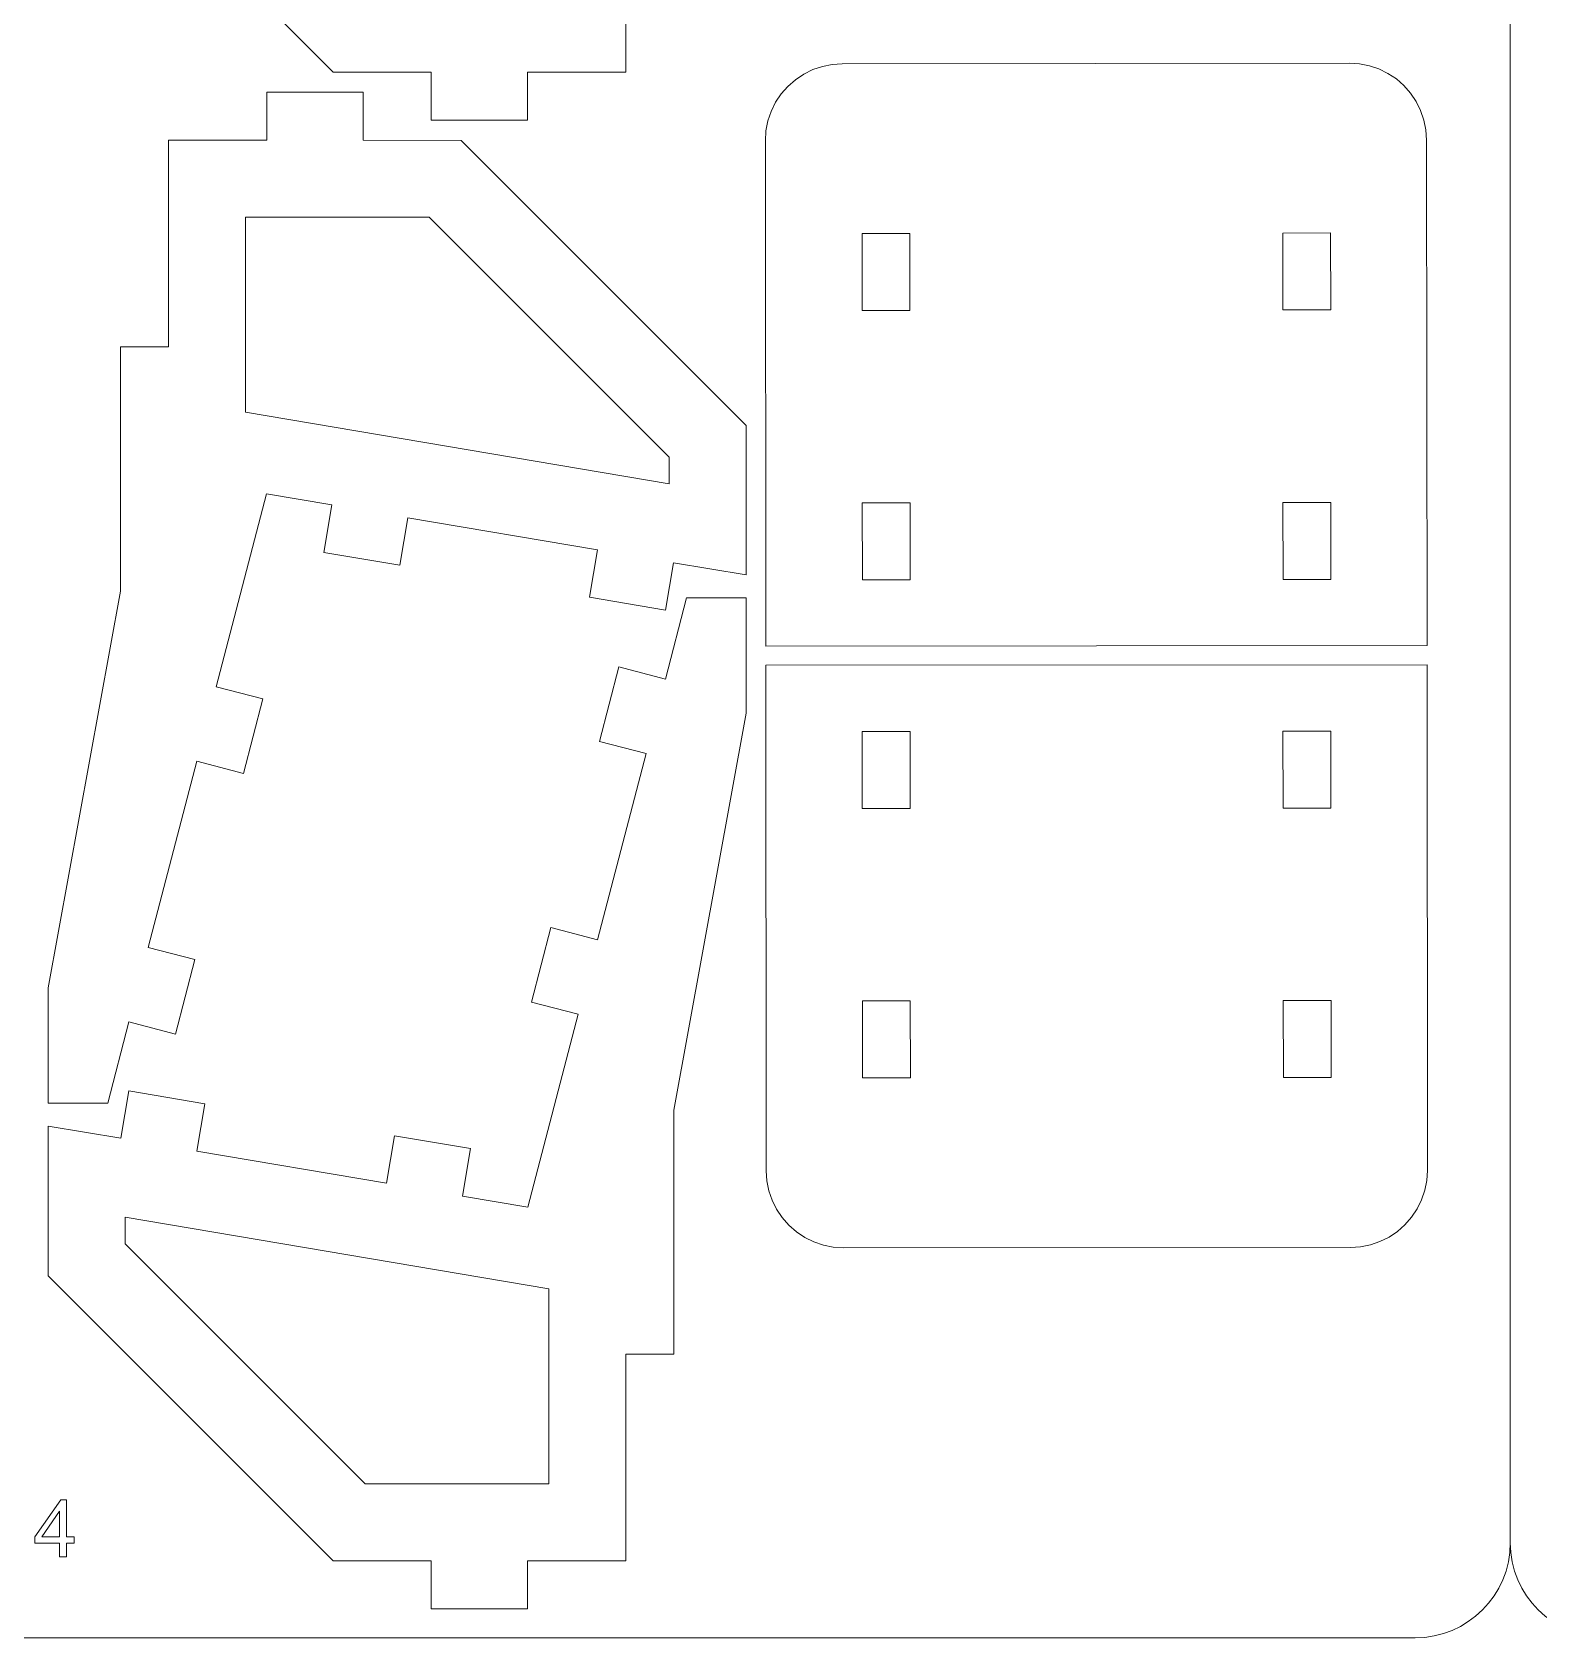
# Model space of a CAD drawing. Header units: centimetres. Extents: x -129.3 to -71.3, y -1.4 to 86.6.
# Drawn here: x -108.03 to -100.11, y -1.37 to 7.07 of the extents above; entities that cross this region are included whole.
import ezdxf

# ---------------------------------------------------------------- set-up
doc = ezdxf.new("R2010")
doc.units = ezdxf.units.CM
doc.header["$MEASUREMENT"] = 0
doc.layers.add('Camada 1', color=7, linetype='Continuous')

msp = doc.modelspace()

# ---------------------------------------------------------------- linework, layer by layer
at = {"layer": 'Camada 1', "color": 250, "lineweight": 20}
for points, knots in [([(-100.25825, -0.87178), (-100.25825, -1.14679), (-100.48325, -1.37179), (-100.75824, -1.37179), (-100.75824, -1.37179), (-100.75824, -1.37179), (-128.75825, -1.37179), (-128.75825, -1.37179), (-128.75825, -1.37179), (-129.03324, -1.37179), (-129.25825, -1.14679), (-129.25825, -0.87178), (-129.25825, -0.87178), (-129.25825, -0.87178), (-129.25825, 42.12823), (-129.25825, 42.12823), (-129.25825, 42.12823), (-129.25825, 42.40323), (-129.03324, 42.62823), (-128.75825, 42.62823)], [0, 0, 0, 0, 0.1666667, 0.1666667, 0.1666667, 0.1666667, 0.3333333, 0.3333333, 0.3333333, 0.3333333, 0.5, 0.5, 0.5, 0.5, 0.6666667, 0.6666667, 0.6666667, 0.6666667, 1, 1, 1, 1]), ([(-99.75825, -1.37179), (-99.75825, -1.37179), (-71.75824, -1.37179), (-71.75824, -1.37179), (-71.75824, -1.37179), (-71.48325, -1.37179), (-71.25825, -1.14679), (-71.25825, -0.87179), (-71.25825, -0.87179), (-71.25825, -0.87179), (-71.25825, 42.12822), (-71.25825, 42.12822), (-71.25825, 42.12822), (-71.25825, 42.40323), (-71.48325, 42.62823), (-71.75824, 42.62823), (-71.75824, 42.62823), (-71.75824, 42.62823), (-99.75825, 42.62823), (-99.75825, 42.62823), (-99.75825, 42.62823), (-100.03324, 42.62823), (-100.25825, 42.40323), (-100.25825, 42.12822), (-100.25825, 42.12822), (-100.25825, 42.12822), (-100.25825, -0.87179), (-100.25825, -0.87179), (-100.25825, -0.87179), (-100.25825, -1.14679), (-100.03324, -1.37179), (-99.75825, -1.37179)], [0, 0, 0, 0, 0.1111111, 0.1111111, 0.1111111, 0.1111111, 0.2222222, 0.2222222, 0.2222222, 0.2222222, 0.3333333, 0.3333333, 0.3333333, 0.3333333, 0.4444444, 0.4444444, 0.4444444, 0.4444444, 0.5555556, 0.5555556, 0.5555556, 0.5555556, 0.6666667, 0.6666667, 0.6666667, 0.6666667, 0.7777778, 0.7777778, 0.7777778, 0.7777778, 1, 1, 1, 1])]:
    msp.add_open_spline(points, degree=3, knots=knots, dxfattribs=at)
at = {"layer": 'Camada 1', "lineweight": 9}
for points, knots in [([(-104.80195, 11.10957), (-104.80195, 11.10957), (-105.04685, 11.17333), (-105.04685, 11.17333), (-105.04685, 11.17333), (-105.04685, 11.17333), (-104.94486, 11.56515), (-104.94486, 11.56515), (-104.94486, 11.56515), (-104.94486, 11.56515), (-104.69997, 11.5014), (-104.69997, 11.5014), (-104.69997, 11.5014), (-104.69997, 11.5014), (-104.58866, 11.92903), (-104.58866, 11.92903), (-104.58866, 11.92903), (-104.58866, 11.92903), (-104.27566, 11.92901), (-104.27566, 11.92901), (-104.27566, 11.92901), (-104.27566, 11.92901), (-104.27588, 11.32168), (-104.27588, 11.32168), (-104.27588, 11.32168), (-104.27588, 11.32168), (-104.65506, 9.23454), (-104.65506, 9.23454), (-104.65506, 9.23454), (-104.65506, 9.23454), (-104.6554, 7.95085), (-104.6554, 7.95085), (-104.6554, 7.95085), (-104.6554, 7.95085), (-104.9085, 7.95095), (-104.9085, 7.95095), (-104.9085, 7.95095), (-104.9085, 7.95095), (-104.90886, 6.86405), (-104.90886, 6.86405), (-104.90886, 6.86405), (-104.90886, 6.86405), (-105.42488, 6.86408), (-105.42488, 6.86408), (-105.42488, 6.86408), (-105.42488, 6.86408), (-105.42491, 6.61103), (-105.42491, 6.61103), (-105.42491, 6.61103), (-105.42491, 6.61103), (-105.93118, 6.61107), (-105.93118, 6.61107), (-105.93118, 6.61107), (-105.93118, 6.61107), (-105.93114, 6.86412), (-105.93114, 6.86412), (-105.93114, 6.86412), (-105.93114, 6.86412), (-106.44698, 6.86416), (-106.44698, 6.86416), (-106.44698, 6.86416), (-106.44698, 6.86416), (-107.94493, 8.36319), (-107.94493, 8.36319), (-107.94493, 8.36319), (-107.94493, 8.36319), (-107.94469, 9.15015), (-107.94469, 9.15015), (-107.94469, 9.15015), (-107.94469, 9.15015), (-107.56286, 9.08571), (-107.56286, 9.08571), (-107.56286, 9.08571), (-107.56286, 9.08571), (-107.52076, 9.33493), (-107.52076, 9.33493), (-107.52076, 9.33493), (-107.52076, 9.33493), (-107.1216, 9.26749), (-107.1216, 9.26749), (-107.1216, 9.26749), (-107.1216, 9.26749), (-107.1637, 9.01826), (-107.1637, 9.01826), (-107.1637, 9.01826), (-107.1637, 9.01826), (-106.16561, 8.84944), (-106.16561, 8.84944), (-106.16561, 8.84944), (-106.16561, 8.84944), (-106.12355, 9.09868), (-106.12355, 9.09868), (-106.12355, 9.09868), (-106.12355, 9.09868), (-105.72438, 9.03131), (-105.72438, 9.03131), (-105.72438, 9.03131), (-105.72438, 9.03131), (-105.76644, 8.78207), (-105.76644, 8.78207), (-105.76644, 8.78207), (-105.76644, 8.78207), (-105.42319, 8.72281), (-105.42319, 8.72281), (-105.42319, 8.72281), (-105.42319, 8.72281), (-105.15891, 9.73819), (-105.15891, 9.73819), (-105.15891, 9.73819), (-105.15891, 9.73819), (-105.4038, 9.80193), (-105.4038, 9.80193), (-105.4038, 9.80193), (-105.4038, 9.80193), (-105.30181, 10.19376), (-105.30181, 10.19376), (-105.30181, 10.19376), (-105.30181, 10.19376), (-105.05692, 10.13001), (-105.05692, 10.13001), (-105.05692, 10.13001), (-105.05692, 10.13001), (-104.80195, 11.10957), (-104.80195, 11.10957)], [0, 0, 0, 0, 0.03125, 0.03125, 0.03125, 0.03125, 0.0625, 0.0625, 0.0625, 0.0625, 0.09375, 0.09375, 0.09375, 0.09375, 0.125, 0.125, 0.125, 0.125, 0.15625, 0.15625, 0.15625, 0.15625, 0.1875, 0.1875, 0.1875, 0.1875, 0.21875, 0.21875, 0.21875, 0.21875, 0.25, 0.25, 0.25, 0.25, 0.28125, 0.28125, 0.28125, 0.28125, 0.3125, 0.3125, 0.3125, 0.3125, 0.34375, 0.34375, 0.34375, 0.34375, 0.375, 0.375, 0.375, 0.375, 0.40625, 0.40625, 0.40625, 0.40625, 0.4375, 0.4375, 0.4375, 0.4375, 0.46875, 0.46875, 0.46875, 0.46875, 0.5, 0.5, 0.5, 0.5, 0.53125, 0.53125, 0.53125, 0.53125, 0.5625, 0.5625, 0.5625, 0.5625, 0.59375, 0.59375, 0.59375, 0.59375, 0.625, 0.625, 0.625, 0.625, 0.65625, 0.65625, 0.65625, 0.65625, 0.6875, 0.6875, 0.6875, 0.6875, 0.71875, 0.71875, 0.71875, 0.71875, 0.75, 0.75, 0.75, 0.75, 0.78125, 0.78125, 0.78125, 0.78125, 0.8125, 0.8125, 0.8125, 0.8125, 0.84375, 0.84375, 0.84375, 0.84375, 0.875, 0.875, 0.875, 0.875, 0.90625, 0.90625, 0.90625, 0.90625, 0.9375, 0.9375, 0.9375, 0.9375, 1, 1, 1, 1]), ([(-100.69555, 3.84787), (-100.69555, 3.84787), (-100.6986, 6.5066), (-100.6986, 6.5066), (-100.6986, 6.5066), (-100.6986, 6.5066), (-100.70213, 6.55945), (-100.70213, 6.55945), (-100.70213, 6.55945), (-100.70213, 6.55945), (-100.71252, 6.61139), (-100.71252, 6.61139), (-100.71252, 6.61139), (-100.71252, 6.61139), (-100.7296, 6.66151), (-100.7296, 6.66151), (-100.7296, 6.66151), (-100.7296, 6.66151), (-100.75308, 6.70899), (-100.75308, 6.70899), (-100.75308, 6.70899), (-100.75308, 6.70899), (-100.78256, 6.75299), (-100.78256, 6.75299), (-100.78256, 6.75299), (-100.78256, 6.75299), (-100.81753, 6.79277), (-100.81753, 6.79277), (-100.81753, 6.79277), (-100.81753, 6.79277), (-100.8574, 6.82765), (-100.8574, 6.82765), (-100.8574, 6.82765), (-100.8574, 6.82765), (-100.90147, 6.85702), (-100.90147, 6.85702), (-100.90147, 6.85702), (-100.90147, 6.85702), (-100.949, 6.88039), (-100.949, 6.88039), (-100.949, 6.88039), (-100.949, 6.88039), (-100.99917, 6.89736), (-100.99917, 6.89736), (-100.99917, 6.89736), (-100.99917, 6.89736), (-101.05113, 6.90763), (-101.05113, 6.90763), (-101.05113, 6.90763), (-101.05113, 6.90763), (-101.10398, 6.91103), (-101.10398, 6.91103), (-101.10398, 6.91103), (-101.10398, 6.91103), (-103.77025, 6.90783), (-103.77025, 6.90783), (-103.77025, 6.90783), (-103.77025, 6.90783), (-103.82309, 6.9043), (-103.82309, 6.9043), (-103.82309, 6.9043), (-103.82309, 6.9043), (-103.87503, 6.89391), (-103.87503, 6.89391), (-103.87503, 6.89391), (-103.87503, 6.89391), (-103.92516, 6.87683), (-103.92516, 6.87683), (-103.92516, 6.87683), (-103.92516, 6.87683), (-103.97263, 6.85334), (-103.97263, 6.85334), (-103.97263, 6.85334), (-103.97263, 6.85334), (-104.01664, 6.82387), (-104.01664, 6.82387), (-104.01664, 6.82387), (-104.01664, 6.82387), (-104.05641, 6.7889), (-104.05641, 6.7889), (-104.05641, 6.7889), (-104.05641, 6.7889), (-104.09128, 6.74903), (-104.09128, 6.74903), (-104.09128, 6.74903), (-104.09128, 6.74903), (-104.12066, 6.70497), (-104.12066, 6.70497), (-104.12066, 6.70497), (-104.12066, 6.70497), (-104.14403, 6.65744), (-104.14403, 6.65744), (-104.14403, 6.65744), (-104.14403, 6.65744), (-104.16098, 6.60726), (-104.16098, 6.60726), (-104.16098, 6.60726), (-104.16098, 6.60726), (-104.17126, 6.5553), (-104.17126, 6.5553), (-104.17126, 6.5553), (-104.17126, 6.5553), (-104.17466, 6.50245), (-104.17466, 6.50245), (-104.17466, 6.50245), (-104.17466, 6.50245), (-104.17162, 3.8437), (-104.17162, 3.8437), (-104.17162, 3.8437), (-104.17162, 3.8437), (-100.69555, 3.84787), (-100.69555, 3.84787)], [0, 0, 0, 0, 0.0344828, 0.0344828, 0.0344828, 0.0344828, 0.0689655, 0.0689655, 0.0689655, 0.0689655, 0.1034483, 0.1034483, 0.1034483, 0.1034483, 0.137931, 0.137931, 0.137931, 0.137931, 0.1724138, 0.1724138, 0.1724138, 0.1724138, 0.2068966, 0.2068966, 0.2068966, 0.2068966, 0.2413793, 0.2413793, 0.2413793, 0.2413793, 0.2758621, 0.2758621, 0.2758621, 0.2758621, 0.3103448, 0.3103448, 0.3103448, 0.3103448, 0.3448276, 0.3448276, 0.3448276, 0.3448276, 0.3793103, 0.3793103, 0.3793103, 0.3793103, 0.4137931, 0.4137931, 0.4137931, 0.4137931, 0.4482759, 0.4482759, 0.4482759, 0.4482759, 0.4827586, 0.4827586, 0.4827586, 0.4827586, 0.5172414, 0.5172414, 0.5172414, 0.5172414, 0.5517241, 0.5517241, 0.5517241, 0.5517241, 0.5862069, 0.5862069, 0.5862069, 0.5862069, 0.6206897, 0.6206897, 0.6206897, 0.6206897, 0.6551724, 0.6551724, 0.6551724, 0.6551724, 0.6896552, 0.6896552, 0.6896552, 0.6896552, 0.7241379, 0.7241379, 0.7241379, 0.7241379, 0.7586207, 0.7586207, 0.7586207, 0.7586207, 0.7931034, 0.7931034, 0.7931034, 0.7931034, 0.8275862, 0.8275862, 0.8275862, 0.8275862, 0.862069, 0.862069, 0.862069, 0.862069, 0.8965517, 0.8965517, 0.8965517, 0.8965517, 0.9310345, 0.9310345, 0.9310345, 0.9310345, 1, 1, 1, 1]), ([(-107.41863, 2.25954), (-107.41863, 2.25954), (-107.17373, 2.19578), (-107.17373, 2.19578), (-107.17373, 2.19578), (-107.17373, 2.19578), (-107.27572, 1.80396), (-107.27572, 1.80396), (-107.27572, 1.80396), (-107.27572, 1.80396), (-107.52061, 1.86771), (-107.52061, 1.86771), (-107.52061, 1.86771), (-107.52061, 1.86771), (-107.63192, 1.44008), (-107.63192, 1.44008), (-107.63192, 1.44008), (-107.63192, 1.44008), (-107.94492, 1.4401), (-107.94492, 1.4401), (-107.94492, 1.4401), (-107.94492, 1.4401), (-107.9447, 2.04743), (-107.9447, 2.04743), (-107.9447, 2.04743), (-107.9447, 2.04743), (-107.56552, 4.13457), (-107.56552, 4.13457), (-107.56552, 4.13457), (-107.56552, 4.13457), (-107.56518, 5.41826), (-107.56518, 5.41826), (-107.56518, 5.41826), (-107.56518, 5.41826), (-107.31208, 5.41816), (-107.31208, 5.41816), (-107.31208, 5.41816), (-107.31208, 5.41816), (-107.31172, 6.50506), (-107.31172, 6.50506), (-107.31172, 6.50506), (-107.31172, 6.50506), (-106.7957, 6.50503), (-106.7957, 6.50503), (-106.7957, 6.50503), (-106.7957, 6.50503), (-106.79567, 6.75808), (-106.79567, 6.75808), (-106.79567, 6.75808), (-106.79567, 6.75808), (-106.2894, 6.75804), (-106.2894, 6.75804), (-106.2894, 6.75804), (-106.2894, 6.75804), (-106.28944, 6.50499), (-106.28944, 6.50499), (-106.28944, 6.50499), (-106.28944, 6.50499), (-105.7736, 6.50495), (-105.7736, 6.50495), (-105.7736, 6.50495), (-105.7736, 6.50495), (-104.27565, 5.00592), (-104.27565, 5.00592), (-104.27565, 5.00592), (-104.27565, 5.00592), (-104.27589, 4.21896), (-104.27589, 4.21896), (-104.27589, 4.21896), (-104.27589, 4.21896), (-104.65772, 4.2834), (-104.65772, 4.2834), (-104.65772, 4.2834), (-104.65772, 4.2834), (-104.69982, 4.03418), (-104.69982, 4.03418), (-104.69982, 4.03418), (-104.69982, 4.03418), (-105.09898, 4.10162), (-105.09898, 4.10162), (-105.09898, 4.10162), (-105.09898, 4.10162), (-105.05688, 4.35085), (-105.05688, 4.35085), (-105.05688, 4.35085), (-105.05688, 4.35085), (-106.05497, 4.51967), (-106.05497, 4.51967), (-106.05497, 4.51967), (-106.05497, 4.51967), (-106.09703, 4.27043), (-106.09703, 4.27043), (-106.09703, 4.27043), (-106.09703, 4.27043), (-106.4962, 4.3378), (-106.4962, 4.3378), (-106.4962, 4.3378), (-106.4962, 4.3378), (-106.45414, 4.58704), (-106.45414, 4.58704), (-106.45414, 4.58704), (-106.45414, 4.58704), (-106.79739, 4.6463), (-106.79739, 4.6463), (-106.79739, 4.6463), (-106.79739, 4.6463), (-107.06167, 3.63092), (-107.06167, 3.63092), (-107.06167, 3.63092), (-107.06167, 3.63092), (-106.81678, 3.56718), (-106.81678, 3.56718), (-106.81678, 3.56718), (-106.81678, 3.56718), (-106.91877, 3.17535), (-106.91877, 3.17535), (-106.91877, 3.17535), (-106.91877, 3.17535), (-107.16366, 3.2391), (-107.16366, 3.2391), (-107.16366, 3.2391), (-107.16366, 3.2391), (-107.41863, 2.25954), (-107.41863, 2.25954)], [0, 0, 0, 0, 0.03125, 0.03125, 0.03125, 0.03125, 0.0625, 0.0625, 0.0625, 0.0625, 0.09375, 0.09375, 0.09375, 0.09375, 0.125, 0.125, 0.125, 0.125, 0.15625, 0.15625, 0.15625, 0.15625, 0.1875, 0.1875, 0.1875, 0.1875, 0.21875, 0.21875, 0.21875, 0.21875, 0.25, 0.25, 0.25, 0.25, 0.28125, 0.28125, 0.28125, 0.28125, 0.3125, 0.3125, 0.3125, 0.3125, 0.34375, 0.34375, 0.34375, 0.34375, 0.375, 0.375, 0.375, 0.375, 0.40625, 0.40625, 0.40625, 0.40625, 0.4375, 0.4375, 0.4375, 0.4375, 0.46875, 0.46875, 0.46875, 0.46875, 0.5, 0.5, 0.5, 0.5, 0.53125, 0.53125, 0.53125, 0.53125, 0.5625, 0.5625, 0.5625, 0.5625, 0.59375, 0.59375, 0.59375, 0.59375, 0.625, 0.625, 0.625, 0.625, 0.65625, 0.65625, 0.65625, 0.65625, 0.6875, 0.6875, 0.6875, 0.6875, 0.71875, 0.71875, 0.71875, 0.71875, 0.75, 0.75, 0.75, 0.75, 0.78125, 0.78125, 0.78125, 0.78125, 0.8125, 0.8125, 0.8125, 0.8125, 0.84375, 0.84375, 0.84375, 0.84375, 0.875, 0.875, 0.875, 0.875, 0.90625, 0.90625, 0.90625, 0.90625, 0.9375, 0.9375, 0.9375, 0.9375, 1, 1, 1, 1]), ([(-106.90732, 5.07556), (-106.90732, 5.07556), (-104.68061, 4.69817), (-104.68061, 4.69817), (-104.68061, 4.69817), (-104.68061, 4.69817), (-104.68055, 4.83828), (-104.68055, 4.83828), (-104.68055, 4.83828), (-104.68055, 4.83828), (-105.94137, 6.10002), (-105.94137, 6.10002), (-105.94137, 6.10002), (-105.94137, 6.10002), (-106.90698, 6.10017), (-106.90698, 6.10017), (-106.90698, 6.10017), (-106.90698, 6.10017), (-106.90732, 5.07556), (-106.90732, 5.07556)], [0, 0, 0, 0, 0.1666667, 0.1666667, 0.1666667, 0.1666667, 0.3333333, 0.3333333, 0.3333333, 0.3333333, 0.5, 0.5, 0.5, 0.5, 0.6666667, 0.6666667, 0.6666667, 0.6666667, 1, 1, 1, 1]), ([(-103.6661, 5.6101), (-103.6661, 5.6101), (-103.66657, 6.01494), (-103.66657, 6.01494), (-103.66657, 6.01494), (-103.66657, 6.01494), (-103.41486, 6.01522), (-103.41486, 6.01522), (-103.41486, 6.01522), (-103.41486, 6.01522), (-103.41428, 5.6104), (-103.41428, 5.6104), (-103.41428, 5.6104), (-103.41428, 5.6104), (-103.6661, 5.6101), (-103.6661, 5.6101)], [0, 0, 0, 0, 0.2, 0.2, 0.2, 0.2, 0.4, 0.4, 0.4, 0.4, 0.6, 0.6, 0.6, 0.6, 1, 1, 1, 1]), ([(-101.20272, 5.61299), (-101.20272, 5.61299), (-101.45453, 5.61268), (-101.45453, 5.61268), (-101.45453, 5.61268), (-101.45453, 5.61268), (-101.455, 6.01752), (-101.455, 6.01752), (-101.455, 6.01752), (-101.455, 6.01752), (-101.2033, 6.0178), (-101.2033, 6.0178), (-101.2033, 6.0178), (-101.2033, 6.0178), (-101.20272, 5.61299), (-101.20272, 5.61299)], [0, 0, 0, 0, 0.2, 0.2, 0.2, 0.2, 0.4, 0.4, 0.4, 0.4, 0.6, 0.6, 0.6, 0.6, 1, 1, 1, 1]), ([(-103.66509, 4.59777), (-103.66509, 4.59777), (-103.41339, 4.59805), (-103.41339, 4.59805), (-103.41339, 4.59805), (-103.41339, 4.59805), (-103.4128, 4.19321), (-103.4128, 4.19321), (-103.4128, 4.19321), (-103.4128, 4.19321), (-103.66462, 4.19292), (-103.66462, 4.19292), (-103.66462, 4.19292), (-103.66462, 4.19292), (-103.66509, 4.59777), (-103.66509, 4.59777)], [0, 0, 0, 0, 0.2, 0.2, 0.2, 0.2, 0.4, 0.4, 0.4, 0.4, 0.6, 0.6, 0.6, 0.6, 1, 1, 1, 1]), ([(-101.20148, 4.19582), (-101.20148, 4.19582), (-101.45329, 4.19552), (-101.45329, 4.19552), (-101.45329, 4.19552), (-101.45329, 4.19552), (-101.45377, 4.60036), (-101.45377, 4.60036), (-101.45377, 4.60036), (-101.45377, 4.60036), (-101.20208, 4.60063), (-101.20208, 4.60063), (-101.20208, 4.60063), (-101.20208, 4.60063), (-101.20148, 4.19582), (-101.20148, 4.19582)], [0, 0, 0, 0, 0.2, 0.2, 0.2, 0.2, 0.4, 0.4, 0.4, 0.4, 0.6, 0.6, 0.6, 0.6, 1, 1, 1, 1]), ([(-104.80195, 3.27966), (-104.80195, 3.27966), (-105.04685, 3.34342), (-105.04685, 3.34342), (-105.04685, 3.34342), (-105.04685, 3.34342), (-104.94486, 3.73524), (-104.94486, 3.73524), (-104.94486, 3.73524), (-104.94486, 3.73524), (-104.69997, 3.67149), (-104.69997, 3.67149), (-104.69997, 3.67149), (-104.69997, 3.67149), (-104.58866, 4.09912), (-104.58866, 4.09912), (-104.58866, 4.09912), (-104.58866, 4.09912), (-104.27566, 4.0991), (-104.27566, 4.0991), (-104.27566, 4.0991), (-104.27566, 4.0991), (-104.27588, 3.49177), (-104.27588, 3.49177), (-104.27588, 3.49177), (-104.27588, 3.49177), (-104.65506, 1.40463), (-104.65506, 1.40463), (-104.65506, 1.40463), (-104.65506, 1.40463), (-104.6554, 0.12094), (-104.6554, 0.12094), (-104.6554, 0.12094), (-104.6554, 0.12094), (-104.9085, 0.12104), (-104.9085, 0.12104), (-104.9085, 0.12104), (-104.9085, 0.12104), (-104.90886, -0.96586), (-104.90886, -0.96586), (-104.90886, -0.96586), (-104.90886, -0.96586), (-105.42488, -0.96583), (-105.42488, -0.96583), (-105.42488, -0.96583), (-105.42488, -0.96583), (-105.42491, -1.21888), (-105.42491, -1.21888), (-105.42491, -1.21888), (-105.42491, -1.21888), (-105.93118, -1.21884), (-105.93118, -1.21884), (-105.93118, -1.21884), (-105.93118, -1.21884), (-105.93114, -0.96579), (-105.93114, -0.96579), (-105.93114, -0.96579), (-105.93114, -0.96579), (-106.44698, -0.96575), (-106.44698, -0.96575), (-106.44698, -0.96575), (-106.44698, -0.96575), (-107.94493, 0.53328), (-107.94493, 0.53328), (-107.94493, 0.53328), (-107.94493, 0.53328), (-107.94469, 1.32024), (-107.94469, 1.32024), (-107.94469, 1.32024), (-107.94469, 1.32024), (-107.56286, 1.2558), (-107.56286, 1.2558), (-107.56286, 1.2558), (-107.56286, 1.2558), (-107.52076, 1.50502), (-107.52076, 1.50502), (-107.52076, 1.50502), (-107.52076, 1.50502), (-107.1216, 1.43758), (-107.1216, 1.43758), (-107.1216, 1.43758), (-107.1216, 1.43758), (-107.1637, 1.18835), (-107.1637, 1.18835), (-107.1637, 1.18835), (-107.1637, 1.18835), (-106.16561, 1.01953), (-106.16561, 1.01953), (-106.16561, 1.01953), (-106.16561, 1.01953), (-106.12355, 1.26877), (-106.12355, 1.26877), (-106.12355, 1.26877), (-106.12355, 1.26877), (-105.72438, 1.2014), (-105.72438, 1.2014), (-105.72438, 1.2014), (-105.72438, 1.2014), (-105.76644, 0.95216), (-105.76644, 0.95216), (-105.76644, 0.95216), (-105.76644, 0.95216), (-105.42319, 0.8929), (-105.42319, 0.8929), (-105.42319, 0.8929), (-105.42319, 0.8929), (-105.15891, 1.90828), (-105.15891, 1.90828), (-105.15891, 1.90828), (-105.15891, 1.90828), (-105.4038, 1.97202), (-105.4038, 1.97202), (-105.4038, 1.97202), (-105.4038, 1.97202), (-105.30181, 2.36385), (-105.30181, 2.36385), (-105.30181, 2.36385), (-105.30181, 2.36385), (-105.05692, 2.3001), (-105.05692, 2.3001), (-105.05692, 2.3001), (-105.05692, 2.3001), (-104.80195, 3.27966), (-104.80195, 3.27966)], [0, 0, 0, 0, 0.03125, 0.03125, 0.03125, 0.03125, 0.0625, 0.0625, 0.0625, 0.0625, 0.09375, 0.09375, 0.09375, 0.09375, 0.125, 0.125, 0.125, 0.125, 0.15625, 0.15625, 0.15625, 0.15625, 0.1875, 0.1875, 0.1875, 0.1875, 0.21875, 0.21875, 0.21875, 0.21875, 0.25, 0.25, 0.25, 0.25, 0.28125, 0.28125, 0.28125, 0.28125, 0.3125, 0.3125, 0.3125, 0.3125, 0.34375, 0.34375, 0.34375, 0.34375, 0.375, 0.375, 0.375, 0.375, 0.40625, 0.40625, 0.40625, 0.40625, 0.4375, 0.4375, 0.4375, 0.4375, 0.46875, 0.46875, 0.46875, 0.46875, 0.5, 0.5, 0.5, 0.5, 0.53125, 0.53125, 0.53125, 0.53125, 0.5625, 0.5625, 0.5625, 0.5625, 0.59375, 0.59375, 0.59375, 0.59375, 0.625, 0.625, 0.625, 0.625, 0.65625, 0.65625, 0.65625, 0.65625, 0.6875, 0.6875, 0.6875, 0.6875, 0.71875, 0.71875, 0.71875, 0.71875, 0.75, 0.75, 0.75, 0.75, 0.78125, 0.78125, 0.78125, 0.78125, 0.8125, 0.8125, 0.8125, 0.8125, 0.84375, 0.84375, 0.84375, 0.84375, 0.875, 0.875, 0.875, 0.875, 0.90625, 0.90625, 0.90625, 0.90625, 0.9375, 0.9375, 0.9375, 0.9375, 1, 1, 1, 1]), ([(-100.74784, 0.88491), (-100.74784, 0.88491), (-100.77724, 0.84086), (-100.77724, 0.84086), (-100.77724, 0.84086), (-100.77724, 0.84086), (-100.81214, 0.80101), (-100.81214, 0.80101), (-100.81214, 0.80101), (-100.81214, 0.80101), (-100.85193, 0.76607), (-100.85193, 0.76607), (-100.85193, 0.76607), (-100.85193, 0.76607), (-100.89594, 0.73661), (-100.89594, 0.73661), (-100.89594, 0.73661), (-100.89594, 0.73661), (-100.94343, 0.71315), (-100.94343, 0.71315), (-100.94343, 0.71315), (-100.94343, 0.71315), (-100.99357, 0.69609), (-100.99357, 0.69609), (-100.99357, 0.69609), (-100.99357, 0.69609), (-101.04551, 0.68572), (-101.04551, 0.68572), (-101.04551, 0.68572), (-101.04551, 0.68572), (-101.09835, 0.68222), (-101.09835, 0.68222), (-101.09835, 0.68222), (-101.09835, 0.68222), (-103.76453, 0.68043), (-103.76453, 0.68043), (-103.76453, 0.68043), (-103.76453, 0.68043), (-103.81738, 0.68385), (-103.81738, 0.68385), (-103.81738, 0.68385), (-103.81738, 0.68385), (-103.86933, 0.69415), (-103.86933, 0.69415), (-103.86933, 0.69415), (-103.86933, 0.69415), (-103.91947, 0.71115), (-103.91947, 0.71115), (-103.91947, 0.71115), (-103.91947, 0.71115), (-103.967, 0.73454), (-103.967, 0.73454), (-103.967, 0.73454), (-103.967, 0.73454), (-104.01106, 0.76393), (-104.01106, 0.76393), (-104.01106, 0.76393), (-104.01106, 0.76393), (-104.05091, 0.79882), (-104.05091, 0.79882), (-104.05091, 0.79882), (-104.05091, 0.79882), (-104.08585, 0.83861), (-104.08585, 0.83861), (-104.08585, 0.83861), (-104.08585, 0.83861), (-104.1153, 0.88263), (-104.1153, 0.88263), (-104.1153, 0.88263), (-104.1153, 0.88263), (-104.13876, 0.93011), (-104.13876, 0.93011), (-104.13876, 0.93011), (-104.13876, 0.93011), (-104.15582, 0.98025), (-104.15582, 0.98025), (-104.15582, 0.98025), (-104.15582, 0.98025), (-104.16618, 1.03218), (-104.16618, 1.03218), (-104.16618, 1.03218), (-104.16618, 1.03218), (-104.16969, 1.08504), (-104.16969, 1.08504), (-104.16969, 1.08504), (-104.16969, 1.08504), (-104.17162, 3.7437), (-104.17162, 3.7437), (-104.17162, 3.7437), (-104.17162, 3.7437), (-100.69566, 3.74604), (-100.69566, 3.74604), (-100.69566, 3.74604), (-100.69566, 3.74604), (-100.69373, 1.0874), (-100.69373, 1.0874), (-100.69373, 1.0874), (-100.69373, 1.0874), (-100.69717, 1.03455), (-100.69717, 1.03455), (-100.69717, 1.03455), (-100.69717, 1.03455), (-100.70745, 0.98259), (-100.70745, 0.98259), (-100.70745, 0.98259), (-100.70745, 0.98259), (-100.72445, 0.93243), (-100.72445, 0.93243), (-100.72445, 0.93243), (-100.72445, 0.93243), (-100.74784, 0.88491), (-100.74784, 0.88491)], [0, 0, 0, 0, 0.0344828, 0.0344828, 0.0344828, 0.0344828, 0.0689655, 0.0689655, 0.0689655, 0.0689655, 0.1034483, 0.1034483, 0.1034483, 0.1034483, 0.137931, 0.137931, 0.137931, 0.137931, 0.1724138, 0.1724138, 0.1724138, 0.1724138, 0.2068966, 0.2068966, 0.2068966, 0.2068966, 0.2413793, 0.2413793, 0.2413793, 0.2413793, 0.2758621, 0.2758621, 0.2758621, 0.2758621, 0.3103448, 0.3103448, 0.3103448, 0.3103448, 0.3448276, 0.3448276, 0.3448276, 0.3448276, 0.3793103, 0.3793103, 0.3793103, 0.3793103, 0.4137931, 0.4137931, 0.4137931, 0.4137931, 0.4482759, 0.4482759, 0.4482759, 0.4482759, 0.4827586, 0.4827586, 0.4827586, 0.4827586, 0.5172414, 0.5172414, 0.5172414, 0.5172414, 0.5517241, 0.5517241, 0.5517241, 0.5517241, 0.5862069, 0.5862069, 0.5862069, 0.5862069, 0.6206897, 0.6206897, 0.6206897, 0.6206897, 0.6551724, 0.6551724, 0.6551724, 0.6551724, 0.6896552, 0.6896552, 0.6896552, 0.6896552, 0.7241379, 0.7241379, 0.7241379, 0.7241379, 0.7586207, 0.7586207, 0.7586207, 0.7586207, 0.7931034, 0.7931034, 0.7931034, 0.7931034, 0.8275862, 0.8275862, 0.8275862, 0.8275862, 0.862069, 0.862069, 0.862069, 0.862069, 0.8965517, 0.8965517, 0.8965517, 0.8965517, 0.9310345, 0.9310345, 0.9310345, 0.9310345, 1, 1, 1, 1]), ([(-103.6658, 3.39549), (-103.6658, 3.39549), (-103.66551, 2.99068), (-103.66551, 2.99068), (-103.66551, 2.99068), (-103.66551, 2.99068), (-103.41364, 2.99088), (-103.41364, 2.99088), (-103.41364, 2.99088), (-103.41364, 2.99088), (-103.414, 3.39566), (-103.414, 3.39566), (-103.414, 3.39566), (-103.414, 3.39566), (-103.6658, 3.39549), (-103.6658, 3.39549)], [0, 0, 0, 0, 0.2, 0.2, 0.2, 0.2, 0.4, 0.4, 0.4, 0.4, 0.6, 0.6, 0.6, 0.6, 1, 1, 1, 1]), ([(-101.20156, 3.39719), (-101.20156, 3.39719), (-101.45335, 3.39701), (-101.45335, 3.39701), (-101.45335, 3.39701), (-101.45335, 3.39701), (-101.45307, 2.9922), (-101.45307, 2.9922), (-101.45307, 2.9922), (-101.45307, 2.9922), (-101.20117, 2.9924), (-101.20117, 2.9924), (-101.20117, 2.9924), (-101.20117, 2.9924), (-101.20156, 3.39719), (-101.20156, 3.39719)], [0, 0, 0, 0, 0.2, 0.2, 0.2, 0.2, 0.4, 0.4, 0.4, 0.4, 0.6, 0.6, 0.6, 0.6, 1, 1, 1, 1]), ([(-103.66428, 1.97845), (-103.66428, 1.97845), (-103.66399, 1.57364), (-103.66399, 1.57364), (-103.66399, 1.57364), (-103.66399, 1.57364), (-103.41211, 1.57382), (-103.41211, 1.57382), (-103.41211, 1.57382), (-103.41211, 1.57382), (-103.41248, 1.97862), (-103.41248, 1.97862), (-103.41248, 1.97862), (-103.41248, 1.97862), (-103.66428, 1.97845), (-103.66428, 1.97845)], [0, 0, 0, 0, 0.2, 0.2, 0.2, 0.2, 0.4, 0.4, 0.4, 0.4, 0.6, 0.6, 0.6, 0.6, 1, 1, 1, 1]), ([(-101.45152, 1.57513), (-101.45152, 1.57513), (-101.19963, 1.57531), (-101.19963, 1.57531), (-101.19963, 1.57531), (-101.19963, 1.57531), (-101.2, 1.98012), (-101.2, 1.98012), (-101.2, 1.98012), (-101.2, 1.98012), (-101.45181, 1.97994), (-101.45181, 1.97994), (-101.45181, 1.97994), (-101.45181, 1.97994), (-101.45152, 1.57513), (-101.45152, 1.57513)], [0, 0, 0, 0, 0.2, 0.2, 0.2, 0.2, 0.4, 0.4, 0.4, 0.4, 0.6, 0.6, 0.6, 0.6, 1, 1, 1, 1]), ([(-105.31326, 0.46364), (-105.31326, 0.46364), (-107.53997, 0.84103), (-107.53997, 0.84103), (-107.53997, 0.84103), (-107.53997, 0.84103), (-107.54003, 0.70092), (-107.54003, 0.70092), (-107.54003, 0.70092), (-107.54003, 0.70092), (-106.27921, -0.56082), (-106.27921, -0.56082), (-106.27921, -0.56082), (-106.27921, -0.56082), (-105.3136, -0.56097), (-105.3136, -0.56097), (-105.3136, -0.56097), (-105.3136, -0.56097), (-105.31326, 0.46364), (-105.31326, 0.46364)], [0, 0, 0, 0, 0.1666667, 0.1666667, 0.1666667, 0.1666667, 0.3333333, 0.3333333, 0.3333333, 0.3333333, 0.5, 0.5, 0.5, 0.5, 0.6666667, 0.6666667, 0.6666667, 0.6666667, 1, 1, 1, 1])]:
    msp.add_open_spline(points, degree=3, knots=knots, dxfattribs=at)
at = {"layer": 'Camada 1', "color": 140, "lineweight": 9}
for points, knots in [([(-107.88505, -0.94516), (-107.88505, -0.94516), (-107.88505, -0.87352), (-107.88505, -0.87352), (-107.88505, -0.87352), (-107.88505, -0.87352), (-108.01534, -0.87352), (-108.01534, -0.87352), (-108.01534, -0.87352), (-108.01534, -0.87352), (-108.01534, -0.83958), (-108.01534, -0.83958), (-108.01534, -0.83958), (-108.01534, -0.83958), (-107.87835, -0.64519), (-107.87835, -0.64519), (-107.87835, -0.64519), (-107.87835, -0.64519), (-107.84818, -0.64519), (-107.84818, -0.64519), (-107.84818, -0.64519), (-107.84818, -0.64519), (-107.84818, -0.83958), (-107.84818, -0.83958), (-107.84818, -0.83958), (-107.84818, -0.83958), (-107.80754, -0.83958), (-107.80754, -0.83958), (-107.80754, -0.83958), (-107.80754, -0.83958), (-107.80754, -0.87352), (-107.80754, -0.87352), (-107.80754, -0.87352), (-107.80754, -0.87352), (-107.84818, -0.87352), (-107.84818, -0.87352), (-107.84818, -0.87352), (-107.84818, -0.87352), (-107.84818, -0.94516), (-107.84818, -0.94516), (-107.84818, -0.94516), (-107.84818, -0.94516), (-107.88505, -0.94516), (-107.88505, -0.94516)], [0, 0, 0, 0, 0.0833333, 0.0833333, 0.0833333, 0.0833333, 0.1666667, 0.1666667, 0.1666667, 0.1666667, 0.25, 0.25, 0.25, 0.25, 0.3333333, 0.3333333, 0.3333333, 0.3333333, 0.4166667, 0.4166667, 0.4166667, 0.4166667, 0.5, 0.5, 0.5, 0.5, 0.5833333, 0.5833333, 0.5833333, 0.5833333, 0.6666667, 0.6666667, 0.6666667, 0.6666667, 0.75, 0.75, 0.75, 0.75, 0.8333333, 0.8333333, 0.8333333, 0.8333333, 1, 1, 1, 1]), ([(-107.88505, -0.83958), (-107.88505, -0.83958), (-107.88505, -0.70461), (-107.88505, -0.70461), (-107.88505, -0.70461), (-107.88505, -0.70461), (-107.9791, -0.83958), (-107.9791, -0.83958), (-107.9791, -0.83958), (-107.9791, -0.83958), (-107.88505, -0.83958), (-107.88505, -0.83958)], [0, 0, 0, 0, 0.25, 0.25, 0.25, 0.25, 0.5, 0.5, 0.5, 0.5, 1, 1, 1, 1])]:
    msp.add_open_spline(points, degree=3, knots=knots, dxfattribs=at)

doc.saveas('drawing.dxf')
